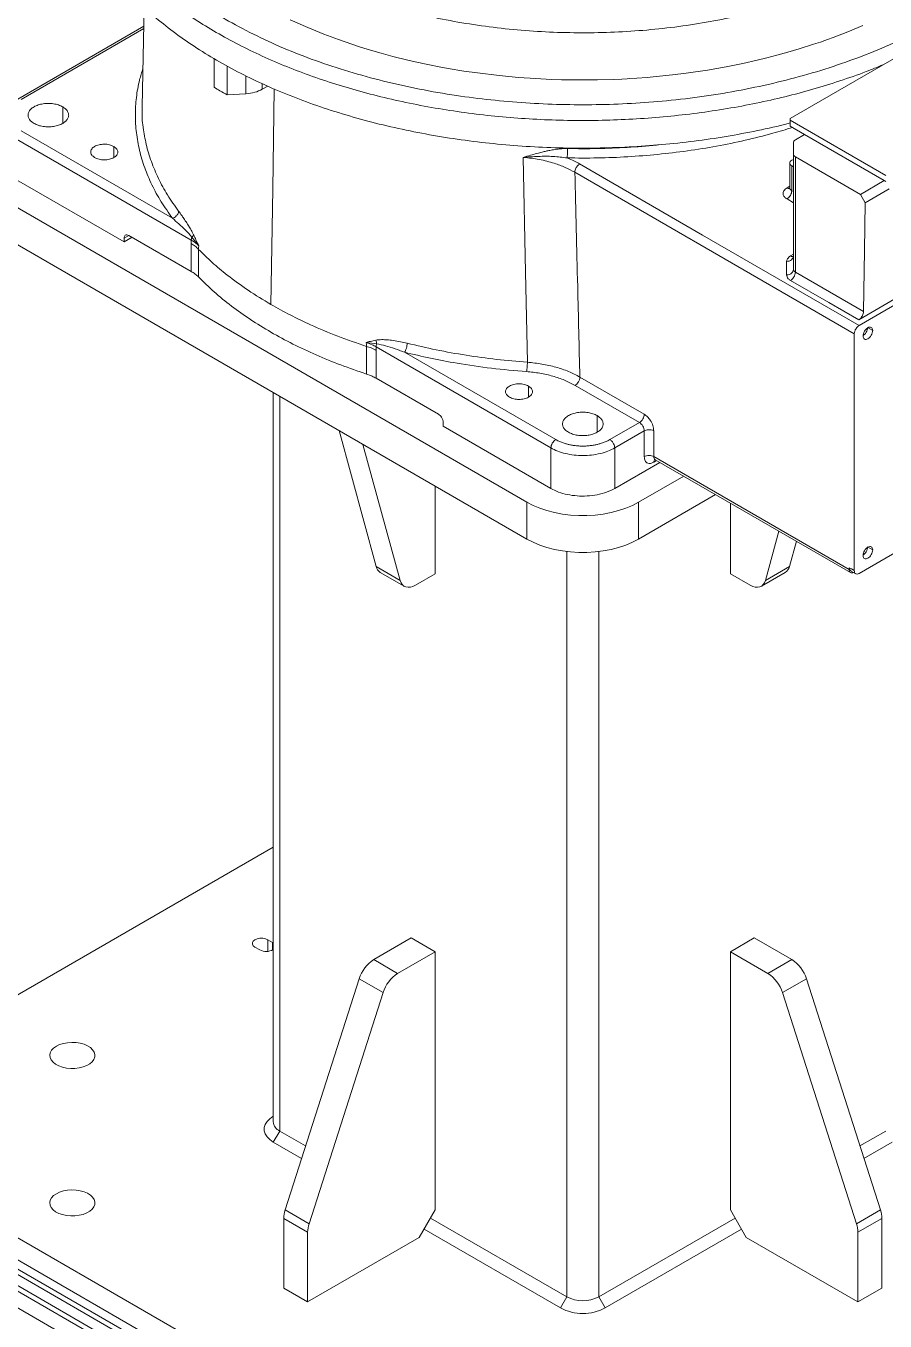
# Model space of a CAD drawing. Header units: millimetres. Extents: x 169 to 14583, y -399 to 10804.
# Drawn here: x 13093 to 13474, y 6463 to 7037 of the extents above; entities that cross this region are included whole.
import ezdxf

# ---------------------------------------------------------------- set-up
doc = ezdxf.new("R2010")
doc.units = ezdxf.units.MM
doc.header["$LTSCALE"] = 35

msp = doc.modelspace()

# ---------------------------------------------------------------- linework, layer by layer
at = {"color": 7, "linetype": 'Continuous', "lineweight": 18}
for p, q in [((13431.959, 6995.597), (13557.824, 7068.258)), ((13145.668, 7044.834), (13144.727, 7000.842)), ((13145.487, 7036.374), (13089.633, 7004.131)), ((13091.133, 7003.982), (13145.465, 7035.347)), ((13176.653, 7022.041), (13176.653, 7009.359)), ((13182.443, 7018.789), (13182.443, 7006.017)), ((13664.738, 7020.652), (13462.506, 6903.906)), ((13190.71, 7014.488), (13190.71, 7006.518)), ((13197.941, 7010.987), (13197.941, 7008.509)), ((13200.392, 7009.924), (13197.941, 7008.509)), ((13190.71, 7006.518), (13182.443, 7006.017)), ((13109.518, 6993.369), (13109.518, 7000.716)), ((13431.959, 6994.781), (13431.959, 6995.597)), ((13431.959, 6992.168), (13431.959, 6994.781)), ((13431.959, 6994.781), (13474.385, 6970.289)), ((13158.138, 6951.422), (13091.133, 6990.103)), ((13438.323, 6988.494), (13431.959, 6992.168)), ((13438.323, 6988.494), (13434.252, 6986.144)), ((13473.678, 6968.084), (13438.323, 6988.494)), ((13166.504, 6941.694), (13089.012, 6986.429)), ((13132.146, 6978.265), (13132.146, 6983.164)), ((13433.373, 6984.919), (13433.373, 6979.823)), ((13431.787, 6975.834), (13431.787, 6964.81)), ((13433.373, 6977.466), (13432.666, 6977.058)), ((13433.373, 6928.73), (13433.373, 6979.823)), ((13434.252, 6978.598), (13434.252, 6927.461)), ((13434.252, 6978.598), (13463.071, 6961.961)), ((13432.666, 6963.586), (13432.666, 6974.609)), ((13432.666, 6974.609), (13433.373, 6974.201)), ((13136.742, 6940.911), (13089.012, 6968.465)), ((13431.787, 6965.527), (13430.545, 6964.81)), ((13463.071, 6961.961), (13473.678, 6968.084)), ((13465.156, 6958.265), (13475.799, 6964.41)), ((13474.385, 6967.676), (13473.678, 6968.084)), ((13078.405, 6962.342), (13315.286, 6825.594)), ((13430.545, 6959.911), (13433.373, 6958.279)), ((13432.666, 6963.586), (13433.373, 6963.177)), ((13465.156, 6958.265), (13463.071, 6961.961)), ((13078.405, 6946.011), (13315.286, 6809.263)), ((13136.742, 6942.544), (13138.837, 6943.754)), ((13136.742, 6940.911), (13140.278, 6942.953)), ((13136.742, 6942.544), (13136.742, 6940.911)), ((13166.42, 6927.861), (13138.863, 6943.769)), ((13166.42, 6940.252), (13166.504, 6941.694)), ((13169.8, 6939.231), (13166.775, 6943.047)), ((13166.42, 6940.252), (13166.42, 6927.861)), ((13433.373, 6935.418), (13432.13, 6934.702)), ((13430.373, 6932.253), (13430.373, 6926.28)), ((13433.373, 6928.73), (13433.397, 6928.582)), ((13434.252, 6927.461), (13464.433, 6910.038)), ((13462.312, 6906.406), (13478.275, 6915.621)), ((13664.738, 6910.827), (13462.506, 6794.081)), ((13466.253, 6902.966), (13468.516, 6901.66)), ((13248.671, 6895.769), (13244.061, 6896.361)), ((13460.384, 6900.232), (13460.384, 6795.306)), ((12408.445, 6893.057), (13282.429, 6388.517)), ((13248.401, 6894.416), (13325.893, 6849.681)), ((13248.401, 6894.416), (13248.484, 6892.877)), ((13248.484, 6892.877), (13248.484, 6880.486)), ((13261.01, 6892.036), (13328.014, 6853.355)), ((12408.445, 6883.26), (13273.943, 6383.619)), ((12408.445, 6879.178), (13273.943, 6379.536)), ((13248.484, 6880.486), (13276.042, 6864.578)), ((13367.259, 6864.581), (13338.736, 6881.046)), ((12408.445, 6876.729), (13272.175, 6378.107)), ((13202.756, 6874.225), (13202.756, 6551.211)), ((13205.685, 6547.129), (13205.685, 6872.534)), ((13315.993, 6872.132), (13315.993, 6877.031)), ((13336.615, 6877.372), (13365.137, 6860.907)), ((12408.445, 6871.829), (13272.175, 6373.208)), ((12408.445, 6869.379), (13273.943, 6369.738)), ((12408.445, 6861.99), (13270.16, 6364.532)), ((13278.163, 6859.27), (13278.163, 6860.904)), ((13346.399, 6856.62), (13346.399, 6863.968)), ((13365.137, 6860.907), (13352.056, 6853.355)), ((13248.458, 6797.091), (13231.978, 6857.356)), ((13325.893, 6831.717), (13278.163, 6859.27)), ((13367.259, 6857.232), (13354.177, 6849.681)), ((13367.259, 6845.801), (13367.259, 6857.232)), ((13371.501, 6845.801), (13371.501, 6857.232)), ((13259.064, 6790.968), (13242.584, 6851.233)), ((13325.893, 6849.681), (13325.893, 6831.717)), ((13354.177, 6849.681), (13354.177, 6831.717)), ((13354.177, 6831.717), (13374.159, 6843.252)), ((13458.122, 6795.796), (13371.501, 6845.801)), ((13371.501, 6843.351), (13372.744, 6844.068)), ((13372.123, 6844.427), (13458.743, 6794.422)), ((13274.628, 6832.735), (13274.628, 6793.935)), ((13364.784, 6825.594), (13384.765, 6837.129)), ((13364.784, 6809.263), (13398.91, 6828.963)), ((13315.286, 6809.263), (13315.286, 6825.594)), ((13364.784, 6825.594), (13364.784, 6809.263)), ((13405.442, 6793.935), (13405.442, 6825.192)), ((13426.967, 6812.766), (13421.005, 6790.968)), ((13332.964, 6473.653), (13332.964, 6803.762)), ((13347.106, 6473.653), (13347.106, 6803.762)), ((13434.681, 6808.313), (13431.612, 6797.091)), ((13466.253, 6805.798), (13468.516, 6804.491)), ((13259.064, 6790.968), (13248.458, 6797.091)), ((13250.28, 6794.517), (13260.887, 6788.394)), ((13274.628, 6793.935), (13265.886, 6788.889)), ((13414.184, 6788.889), (13405.442, 6793.935)), ((13419.183, 6788.394), (13429.79, 6794.517)), ((13421.005, 6790.968), (13431.612, 6797.091)), ((13458.122, 6796.612), (13458.122, 6795.796)), ((13458.743, 6795.239), (13461.006, 6793.933)), ((13021.837, 6568.355), (13202.756, 6672.798)), ((13202.503, 6630.607), (13200.381, 6631.831)), ((13200.381, 6631.831), (13200.381, 6626.701)), ((13247.361, 6623.05), (13264.021, 6632.667)), ((13274.628, 6626.544), (13264.021, 6632.667)), ((13405.442, 6626.544), (13416.049, 6632.667)), ((13416.049, 6632.667), (13432.709, 6623.05)), ((13194.724, 6628.565), (13196.846, 6627.341)), ((13202.756, 6630.446), (13202.503, 6630.607)), ((13202.503, 6630.607), (13202.503, 6627.341)), ((13257.967, 6616.927), (13274.628, 6626.544)), ((13274.628, 6626.544), (13274.628, 6512.229)), ((13405.442, 6512.229), (13405.442, 6626.544)), ((13405.442, 6626.544), (13422.102, 6616.927)), ((13257.967, 6616.927), (13247.361, 6623.05)), ((13422.102, 6616.927), (13432.709, 6623.05)), ((13208.086, 6512.168), (13240.924, 6614.547)), ((13251.53, 6608.424), (13240.924, 6614.547)), ((13428.54, 6608.424), (13439.146, 6614.547)), ((13439.146, 6614.547), (13471.984, 6512.168)), ((13218.693, 6506.045), (13251.53, 6608.424)), ((13428.54, 6608.424), (13461.377, 6506.045)), ((13205.685, 6547.129), (13202.856, 6542.23)), ((13205.685, 6547.129), (13217.173, 6540.497)), ((13462.897, 6540.497), (13474.385, 6547.129)), ((13215.405, 6534.986), (13202.856, 6542.23)), ((13477.214, 6542.23), (13464.665, 6534.986)), ((13218.693, 6506.045), (13208.086, 6512.168)), ((13274.628, 6512.229), (13267.556, 6499.981)), ((13412.513, 6499.981), (13405.442, 6512.229)), ((13461.377, 6506.045), (13471.984, 6512.168)), ((13218.059, 6502.3), (13207.452, 6508.423)), ((13207.452, 6477.53), (13207.452, 6508.423)), ((13272.506, 6508.554), (13332.964, 6473.653)), ((13347.106, 6473.653), (13407.564, 6508.554)), ((13462.011, 6502.3), (13472.617, 6508.423)), ((13472.617, 6508.423), (13472.617, 6477.53)), ((13218.059, 6471.407), (13218.059, 6502.3)), ((13267.556, 6499.981), (13218.059, 6471.407)), ((13330.135, 6468.754), (13269.678, 6503.655)), ((13410.392, 6503.655), (13349.934, 6468.754)), ((13462.011, 6471.407), (13412.513, 6499.981)), ((13462.011, 6502.3), (13462.011, 6471.407)), ((13218.059, 6471.407), (13207.452, 6477.53)), ((13462.011, 6471.407), (13472.617, 6477.53)), ((13332.964, 6473.653), (13330.135, 6468.754)), ((13347.106, 6473.653), (13349.934, 6468.754))]:
    msp.add_line(p, q, dxfattribs=at)
at = {"color": 7, "linetype": 'Continuous', "lineweight": 18, "flags": 128}
for points in [[(13210.367, 7039.297), (13218.118, 7035.824), (13225.187, 7032.94), (13231.708, 7030.498), (13237.617, 7028.454), (13241.567, 7027.172), (13245.92, 7025.834), (13250.685, 7024.455), (13255.874, 7023.054), (13262.552, 7021.396), (13265.795, 7020.649), (13268.015, 7020.158), (13269.197, 7019.904), (13272.034, 7019.313), (13276.421, 7018.454), (13280.298, 7017.747), (13287.369, 7016.585), (13293.339, 7015.726), (13302.946, 7014.572), (13311.491, 7013.775), (13319.207, 7013.236), (13326.072, 7012.899), (13330.596, 7012.75), (13335.524, 7012.652), (13340.854, 7012.623), (13346.583, 7012.68), (13353.842, 7012.886), (13357.324, 7013.037), (13359.692, 7013.16), (13360.948, 7013.231), (13363.946, 7013.421), (13368.541, 7013.761), (13372.561, 7014.11), (13379.798, 7014.86), (13385.814, 7015.603), (13395.322, 7017.004), (13403.604, 7018.456), (13410.945, 7019.93), (13417.368, 7021.369), (13421.546, 7022.383), (13426.047, 7023.545), (13430.857, 7024.871), (13435.959, 7026.376), (13442.323, 7028.402), (13445.336, 7029.422), (13447.369, 7030.133), (13448.442, 7030.515), (13450.991, 7031.446), (13454.859, 7032.918), (13458.205, 7034.252), (13464.135, 7036.761)], [(13203.254, 7008.682), (13202.589, 6964.272), (13201.823, 6913.172)], [(13313.668, 6978.336), (13314.679, 6927.515), (13315.469, 6887.588)], [(13462.506, 6903.906), (13393.139, 6943.951), (13338.636, 6975.414)], [(13336.515, 6971.74), (13405.882, 6931.695), (13460.384, 6900.232)], [(13464.433, 6910.038), (13464.838, 6937.045), (13465.156, 6958.265)], [(13169.707, 6925.36), (13169.708, 6932.218), (13169.709, 6937.606)], [(13432.131, 6923.83), (13449.032, 6914.073), (13462.312, 6906.406)], [(13244.061, 6896.361), (13244.11, 6895.396), (13244.149, 6894.633)], [(13244.149, 6894.633), (13244.151, 6887.773), (13244.153, 6882.383)], [(13315.286, 6825.594), (13318.009, 6824.178), (13320.973, 6822.935), (13324.145, 6821.878), (13327.492, 6821.018), (13330.976, 6820.364), (13334.56, 6819.924), (13338.203, 6819.703), (13341.867, 6819.703), (13345.51, 6819.924), (13349.094, 6820.364), (13352.578, 6821.018), (13355.925, 6821.878), (13359.097, 6822.935), (13362.061, 6824.178), (13364.784, 6825.594)], [(13364.784, 6809.263), (13362.061, 6807.848), (13359.097, 6806.605), (13355.925, 6805.547), (13352.578, 6804.687), (13349.094, 6804.033), (13345.51, 6803.594), (13341.867, 6803.373), (13338.203, 6803.373), (13334.56, 6803.594), (13330.976, 6804.033), (13327.492, 6804.687), (13324.145, 6805.547), (13320.973, 6806.605), (13318.009, 6807.848), (13315.286, 6809.263)], [(13460.384, 6795.306), (13459.117, 6796.038), (13458.122, 6796.612)], [(13265.886, 6788.889), (13264.738, 6788.335), (13263.621, 6788.012), (13262.563, 6787.929), (13261.594, 6788.088), (13260.739, 6788.484), (13260.02, 6789.109), (13259.457, 6789.944), (13259.064, 6790.968)], [(13421.005, 6790.968), (13420.613, 6789.944), (13420.05, 6789.109), (13419.331, 6788.484), (13418.476, 6788.088), (13417.506, 6787.929), (13416.449, 6788.012), (13415.332, 6788.335), (13414.184, 6788.889)], [(13200.381, 6631.831), (13199.369, 6632.256), (13198.179, 6632.479), (13196.927, 6632.479), (13195.737, 6632.256), (13194.724, 6631.831), (13193.989, 6631.247), (13193.602, 6630.56), (13193.602, 6629.837), (13193.989, 6629.15), (13194.724, 6628.565)], [(13106.69, 6584.684), (13105.479, 6583.837), (13104.568, 6582.874), (13103.989, 6581.829), (13103.764, 6580.739), (13103.899, 6579.644), (13104.391, 6578.584), (13105.222, 6577.597), (13106.361, 6576.718), (13107.768, 6575.98), (13109.391, 6575.409), (13111.173, 6575.025), (13113.047, 6574.843), (13114.948, 6574.869), (13116.806, 6575.103), (13118.553, 6575.535), (13120.128, 6576.15), (13121.472, 6576.926), (13122.538, 6577.835), (13123.286, 6578.844), (13123.69, 6579.916), (13123.735, 6581.013), (13123.42, 6582.096), (13122.756, 6583.124), (13121.766, 6584.061), (13120.487, 6584.873), (13118.965, 6585.531), (13117.255, 6586.01), (13115.419, 6586.294), (13113.523, 6586.373), (13111.635, 6586.242), (13109.824, 6585.908), (13108.156, 6585.382), (13106.69, 6584.684)], [(13202.856, 6542.23), (13201.288, 6543.31), (13200.067, 6544.53), (13199.233, 6545.853), (13198.809, 6547.241), (13198.809, 6548.65), (13199.233, 6550.037), (13200.067, 6551.361), (13201.288, 6552.581), (13202.856, 6553.66)], [(13106.69, 6519.371), (13105.479, 6518.525), (13104.568, 6517.561), (13103.989, 6516.516), (13103.764, 6515.426), (13103.899, 6514.332), (13104.391, 6513.271), (13105.222, 6512.284), (13106.361, 6511.406), (13107.768, 6510.667), (13109.391, 6510.096), (13111.173, 6509.713), (13113.047, 6509.531), (13114.948, 6509.557), (13116.806, 6509.79), (13118.553, 6510.222), (13120.128, 6510.837), (13121.472, 6511.613), (13122.538, 6512.522), (13123.286, 6513.531), (13123.69, 6514.604), (13123.735, 6515.701), (13123.42, 6516.783), (13122.756, 6517.811), (13121.766, 6518.748), (13120.487, 6519.561), (13118.965, 6520.218), (13117.255, 6520.698), (13115.419, 6520.982), (13113.523, 6521.06), (13111.635, 6520.93), (13109.824, 6520.596), (13108.156, 6520.07), (13106.69, 6519.371)]]:
    msp.add_lwpolyline(points, dxfattribs=at)
at = {"color": 7, "linetype": 'Continuous', "lineweight": 18}
for centre, radius, start, end in [((13252.384, 6797.939), 4.017, 192.185117, 238.413364), ((13427.686, 6797.939), 4.017, 301.586636, 347.814883), ((13199.663, 6632.499), 5.877, 241.357169, 301.754221), ((13255.781, 6609.987), 15.541, 122.804612, 162.937726), ((13424.289, 6609.987), 15.541, 17.062274, 57.195388), ((13266.387, 6603.864), 15.541, 122.804612, 162.937726), ((13413.683, 6603.864), 15.541, 17.062274, 57.195388), ((13207.76, 6551.71), 5.029, 185.694799, 245.625342), ((13219.856, 6508.25), 12.405, 161.587732, 179.199584), ((13460.214, 6508.25), 12.405, 0.800416, 18.412268), ((13230.462, 6502.127), 12.405, 161.587732, 179.199584), ((13449.607, 6502.127), 12.405, 0.800416, 18.412268), ((13340.035, 6487.3), 15.37, 242.609672, 297.390328), ((13340.035, 6487.755), 21.425, 242.480539, 297.519461)]:
    msp.add_arc(centre, radius, start, end, dxfattribs=at)
for points, knots in [([(13563.294, 7141.466), (13563.631, 7138.186), (13564.305, 7131.627), (13563.669, 7121.768), (13561.831, 7111.966), (13558.676, 7102.274), (13554.259, 7092.749), (13548.602, 7083.445), (13541.921, 7074.668), (13534.371, 7066.439), (13526.099, 7058.765), (13516.918, 7051.444), (13506.872, 7044.512), (13496.014, 7038.001), (13484.046, 7031.758), (13470.94, 7025.87), (13456.702, 7020.422), (13441.789, 7015.614), (13426.282, 7011.478), (13410.276, 7008.035), (13393.864, 7005.303), (13377.601, 7003.358), (13361.61, 7002.14), (13345.983, 7001.583), (13330.328, 7001.659), (13314.72, 7002.367), (13299.235, 7003.7), (13283.486, 7005.712), (13267.577, 7008.464), (13251.635, 7012.004), (13236.203, 7016.232), (13221.377, 7021.13), (13207.239, 7026.663), (13193.87, 7032.801), (13181.699, 7039.324), (13170.71, 7046.14), (13160.867, 7053.169), (13151.899, 7060.577), (13143.851, 7068.33), (13136.757, 7076.387), (13130.468, 7084.962), (13125.132, 7094.041), (13120.888, 7103.592), (13117.912, 7113.302), (13116.231, 7123.115), (13115.847, 7132.974), (13116.763, 7142.82), (13118.909, 7152.328), (13122.184, 7161.443), (13126.083, 7169.676), (13129.414, 7174.845), (13130.926, 7177.192)], [0, 0, 0, 0, 0.0212331, 0.0424662, 0.0636993, 0.0849324, 0.1061656, 0.1273986, 0.1486317, 0.1680962, 0.1875606, 0.207025, 0.2264894, 0.2459539, 0.2654183, 0.2866514, 0.3078846, 0.3291177, 0.3503507, 0.3715839, 0.392817, 0.41405, 0.4335145, 0.452979, 0.4724434, 0.4919078, 0.5113723, 0.5308367, 0.5520697, 0.5733029, 0.594536, 0.6157691, 0.6370022, 0.6582353, 0.6794684, 0.6989329, 0.7183973, 0.7378617, 0.7573261, 0.7767906, 0.796255, 0.8174881, 0.8387212, 0.8599543, 0.8811874, 0.9024206, 0.9236536, 0.9448867, 0.9643512, 0.9838156, 1, 1, 1, 1]), ([(13529.831, 7138.118), (13529.503, 7135.351), (13528.847, 7129.817), (13526.486, 7121.601), (13523.132, 7113.507), (13518.703, 7105.585), (13513.254, 7097.878), (13506.807, 7090.432), (13499.402, 7083.289), (13491.081, 7076.491), (13481.891, 7070.076), (13471.886, 7064.082), (13461.123, 7058.543), (13449.663, 7053.49), (13437.574, 7048.953), (13424.924, 7044.957), (13411.786, 7041.527), (13398.235, 7038.681), (13384.35, 7036.436), (13370.21, 7034.804), (13355.897, 7033.796), (13341.492, 7033.417), (13327.079, 7033.669), (13312.741, 7034.55), (13298.559, 7036.056), (13284.616, 7038.178), (13270.992, 7040.904), (13257.764, 7044.218), (13245.009, 7048.101), (13232.801, 7052.53), (13221.209, 7057.481), (13210.3, 7062.925), (13200.137, 7068.83), (13190.778, 7075.163), (13182.277, 7081.886), (13174.683, 7088.963), (13168.04, 7096.351), (13162.385, 7104.008), (13157.753, 7111.891), (13154.161, 7119.954), (13151.669, 7128.15), (13150.235, 7135.918), (13150.154, 7140.948), (13150.118, 7143.205)], [0, 0, 0, 0, 0.0245016, 0.0490031, 0.0735047, 0.0980063, 0.1225078, 0.1470094, 0.171511, 0.1960125, 0.2205141, 0.2450156, 0.2695172, 0.2940188, 0.3185203, 0.3430219, 0.3675235, 0.392025, 0.4165266, 0.4410282, 0.4655297, 0.4900313, 0.5145329, 0.5390344, 0.563536, 0.5880376, 0.6125391, 0.6370407, 0.6615422, 0.6860438, 0.7105454, 0.7350469, 0.7595485, 0.7840501, 0.8085516, 0.8330532, 0.8575548, 0.8820563, 0.9065579, 0.9310595, 0.955561, 0.9800626, 1, 1, 1, 1]), ([(13111.4, 7120.363), (13111.444, 7119.549), (13111.634, 7116.114), (13112.79, 7110.082), (13114.877, 7102.304), (13117.82, 7094.615), (13121.535, 7087.04), (13126.028, 7079.605), (13131.279, 7072.339), (13137.269, 7065.265), (13143.977, 7058.41), (13151.381, 7051.797), (13159.453, 7045.451), (13168.164, 7039.392), (13177.485, 7033.644), (13187.381, 7028.226), (13197.818, 7023.158), (13208.759, 7018.457), (13220.166, 7014.14), (13231.997, 7010.222), (13244.21, 7006.718), (13256.764, 7003.64), (13269.612, 7000.998), (13282.71, 6998.802), (13296.01, 6997.06), (13309.467, 6995.778), (13323.033, 6994.96), (13336.658, 6994.61), (13350.295, 6994.728), (13363.896, 6995.315), (13377.413, 6996.367), (13390.797, 6997.882), (13404.001, 6999.855), (13416.979, 7002.276), (13429.683, 7005.141), (13442.074, 7008.432), (13454.085, 7012.159), (13464.463, 7015.783), (13470.625, 7018.325), (13473.09, 7019.342)], [0, 0, 0, 0, 0.008624, 0.0364197, 0.0642153, 0.092011, 0.1198066, 0.1476023, 0.1753979, 0.2031935, 0.2309892, 0.2587848, 0.2865805, 0.3143761, 0.3421718, 0.3699674, 0.3977631, 0.4255587, 0.4533543, 0.48115, 0.5089456, 0.5367413, 0.5645369, 0.5923326, 0.6201282, 0.6479238, 0.6757195, 0.7035151, 0.7313108, 0.7591064, 0.7869021, 0.8146977, 0.8424934, 0.870289, 0.8980846, 0.9258803, 0.9536759, 0.9814716, 1, 1, 1, 1]), ([(13431.959, 6993.563), (13431.649, 6993.478), (13426.942, 6992.191), (13417.479, 6990.158), (13403.598, 6987.519), (13389.415, 6985.449), (13375.044, 6983.888), (13360.542, 6982.867), (13345.957, 6982.38), (13331.333, 6982.434), (13316.744, 6983.024), (13302.249, 6984.147), (13287.924, 6985.802), (13273.811, 6987.98), (13259.954, 6990.679), (13246.421, 6993.881), (13233.268, 6997.572), (13220.565, 7001.737), (13208.348, 7006.361), (13196.656, 7011.432), (13185.545, 7016.923), (13175.061, 7022.809), (13165.262, 7029.064), (13156.173, 7035.667), (13147.827, 7042.599), (13140.259, 7049.824), (13133.502, 7057.311), (13127.596, 7065.025), (13122.553, 7072.94), (13118.393, 7081.034), (13115.139, 7089.265), (13112.767, 7097.598), (13111.437, 7105.991), (13110.887, 7111.68), (13111.043, 7114.556), (13111.047, 7114.624)], [0, 0, 0, 0, 0.0022645, 0.0344002, 0.0665473, 0.0987836, 0.1309301, 0.1630676, 0.1952033, 0.2273503, 0.2595867, 0.2917332, 0.3238706, 0.3560064, 0.3881534, 0.4203898, 0.4525363, 0.4846737, 0.5168095, 0.5489565, 0.5811929, 0.6133394, 0.6454768, 0.6776126, 0.7097596, 0.741996, 0.7741425, 0.8062799, 0.8384157, 0.8705627, 0.9027991, 0.9349456, 0.967083, 0.9992188, 1, 1, 1, 1]), ([(13158.138, 6951.422), (13156.421, 6953.833), (13152.987, 6958.657), (13148.94, 6966.129), (13145.72, 6973.729), (13143.417, 6981.441), (13142.025, 6989.224), (13141.551, 6997.045), (13142.047, 7004.862), (13143.188, 7011.77), (13144.548, 7016.024), (13145.088, 7017.712)], [0, 0, 0, 0, 0.1154424, 0.2310041, 0.3464758, 0.4619411, 0.5774992, 0.6929374, 0.8083723, 0.923934, 1, 1, 1, 1]), ([(13182.443, 7006.017), (13181.348, 7006.632), (13179.393, 7007.732), (13177.49, 7008.862), (13176.653, 7009.359)], [0, 0, 0, 0, 0.5599952, 1, 1, 1, 1]), ([(13197.941, 7008.509), (13196.884, 7008), (13194.767, 7006.98), (13192.063, 7006.672), (13190.71, 7006.518)], [0, 0, 0, 0, 0.49988, 1, 1, 1, 1]), ([(13109.518, 7000.716), (13108.921, 7001.013), (13107.725, 7001.605), (13105.505, 7002.116), (13103.156, 7002.299), (13100.798, 7002.119), (13098.603, 7001.594), (13096.717, 7000.759), (13095.27, 6999.67), (13094.361, 6998.403), (13094.049, 6997.042), (13094.366, 6995.686), (13095.251, 6994.404), (13096.277, 6993.714), (13096.79, 6993.369)], [0, 0, 0, 0, 0.0833333, 0.1666667, 0.25, 0.3333333, 0.4166667, 0.5, 0.5833333, 0.6666667, 0.75, 0.8333333, 0.9166667, 1, 1, 1, 1]), ([(13096.79, 6993.369), (13097.388, 6993.073), (13098.583, 6992.48), (13100.803, 6991.969), (13103.153, 6991.787), (13105.511, 6991.967), (13107.706, 6992.491), (13109.591, 6993.327), (13111.038, 6994.415), (13111.947, 6995.682), (13112.259, 6997.043), (13111.942, 6998.4), (13111.057, 6999.682), (13110.031, 7000.372), (13109.518, 7000.716)], [0, 0, 0, 0, 0.08333333, 0.16666667, 0.25, 0.33333333, 0.41666667, 0.5, 0.58333333, 0.66666667, 0.75, 0.83333333, 0.91666667, 1, 1, 1, 1]), ([(13145.213, 6991.501), (13145.198, 6991.585), (13144.724, 6994.223), (13144.567, 6997.349), (13144.765, 7000.377), (13144.795, 7000.84)], [0, 0, 0, 0, 0.0273377, 0.8513361, 1, 1, 1, 1]), ([(13160.889, 6954.519), (13159.197, 6956.894), (13155.814, 6961.644), (13151.818, 6969.002), (13148.659, 6976.487), (13146.364, 6983.997), (13145.592, 6989.027), (13145.213, 6991.501)], [0, 0, 0, 0, 0.2013359, 0.4026719, 0.6040078, 0.8053438, 1, 1, 1, 1]), ([(13432.956, 6991.592), (13430.077, 6990.705), (13423.251, 6988.601), (13412.006, 6985.836), (13399.359, 6983.233), (13386.42, 6981.153), (13373.268, 6979.579), (13359.96, 6978.536), (13346.558, 6977.98), (13337.608, 6978.059), (13333.134, 6978.098)], [0, 0, 0, 0, 0.0943874, 0.2237132, 0.3530336, 0.4824908, 0.6118477, 0.7412028, 0.8706671, 1, 1, 1, 1]), ([(13333.24, 6982.236), (13332.586, 6982.234), (13331.192, 6982.23), (13328.907, 6982.022), (13326.665, 6981.69), (13324.617, 6981.287), (13322.339, 6980.775), (13319.763, 6980.102), (13316.69, 6979.225), (13314.722, 6978.646), (13313.668, 6978.336)], [0, 0, 0, 0, 0.0950841, 0.2025585, 0.3350767, 0.4290809, 0.512969, 0.6845625, 0.8311416, 1, 1, 1, 1]), ([(13373.589, 6983.877), (13373.305, 6983.843), (13368.708, 6983.288), (13359.645, 6982.697), (13346.462, 6982.109), (13337.647, 6982.193), (13333.24, 6982.236)], [0, 0, 0, 0, 0.0215236, 0.3476824, 0.6738412, 1, 1, 1, 1]), ([(13434.252, 6986.144), (13434, 6985.965), (13433.496, 6985.608), (13433.414, 6985.149), (13433.373, 6984.919)], [0, 0, 0, 0, 0.4995867, 1, 1, 1, 1]), ([(13333.134, 6978.098), (13331.053, 6978.361), (13326.802, 6978.898), (13320.34, 6978.836), (13315.905, 6978.504), (13313.668, 6978.336)], [0, 0, 0, 0, 0.3222216, 0.6580438, 1, 1, 1, 1]), ([(13313.668, 6978.336), (13316.052, 6978.069), (13320.82, 6977.536), (13327.02, 6975.919), (13332.309, 6973.987), (13335.113, 6972.489), (13336.515, 6971.74)], [0, 0, 0, 0, 0.2799358, 0.5598693, 0.7799335, 1, 1, 1, 1]), ([(13333.134, 6978.098), (13334.214, 6977.633), (13336.142, 6976.802), (13337.874, 6975.838), (13338.636, 6975.414)], [0, 0, 0, 0, 0.5598842, 1, 1, 1, 1]), ([(13338.636, 6975.414), (13338.325, 6975.188), (13337.702, 6974.737), (13337.005, 6973.678), (13336.589, 6972.63), (13336.54, 6972.037), (13336.515, 6971.74)], [0, 0, 0, 0, 0.279619, 0.5592379, 0.779619, 1, 1, 1, 1]), ([(13432.666, 6977.058), (13432.42, 6976.879), (13431.928, 6976.521), (13431.717, 6975.834), (13431.928, 6975.146), (13432.42, 6974.788), (13432.666, 6974.609)], [0, 0, 0, 0, 0.2500375, 0.4999794, 0.7497278, 1, 1, 1, 1]), ([(13433.373, 6979.823), (13433.414, 6979.594), (13433.496, 6979.135), (13434, 6978.777), (13434.252, 6978.598)], [0, 0, 0, 0, 0.4995965, 1, 1, 1, 1]), ([(13336.515, 6971.74), (13336.93, 6954.875), (13337.674, 6924.642), (13338.411, 6894.413), (13338.736, 6881.046)], [0, 0, 0, 0, 0.5578216, 1, 1, 1, 1]), ([(13430.545, 6964.81), (13430.005, 6964.404), (13428.926, 6963.592), (13428.656, 6962.132), (13429.233, 6960.846), (13430.107, 6960.223), (13430.545, 6959.911)], [0, 0, 0, 0, 0.2796532, 0.5592116, 0.779632, 1, 1, 1, 1]), ([(13430.545, 6964.81), (13430.866, 6964.652), (13431.318, 6964.43), (13431.65, 6964.575), (13431.746, 6964.617)], [0, 0, 0, 0, 0.7103729, 1, 1, 1, 1]), ([(13431.785, 6964.816), (13431.756, 6964.656), (13431.713, 6964.42), (13431.701, 6964.413), (13431.697, 6964.411)], [0, 0, 0, 0, 0.6751632, 1, 1, 1, 1]), ([(13431.835, 6964.807), (13431.82, 6964.754), (13431.75, 6964.504), (13432.028, 6964.05), (13432.453, 6963.741), (13432.666, 6963.586)], [0, 0, 0, 0, 0.1189069, 0.5594535, 1, 1, 1, 1]), ([(13160.889, 6954.519), (13160.834, 6954.163), (13160.722, 6953.422), (13159.977, 6952.431), (13159.06, 6951.732), (13158.437, 6951.523), (13158.138, 6951.422)], [0, 0, 0, 0, 0.27048183, 0.56237233, 0.78951607, 1, 1, 1, 1]), ([(13167.572, 6943.946), (13167.556, 6943.977), (13167.351, 6944.393), (13166.966, 6945.154), (13166.401, 6946.166), (13165.875, 6947.071), (13165.346, 6947.947), (13164.79, 6948.843), (13163.959, 6950.141), (13162.991, 6951.592), (13162.023, 6952.976), (13161.357, 6953.889), (13161.014, 6954.351), (13160.889, 6954.519)], [0, 0, 0, 0, 0.0070064, 0.094341, 0.175126, 0.2560252, 0.3250282, 0.4063771, 0.5000603, 0.6911815, 0.8381597, 0.9411008, 1, 1, 1, 1]), ([(13166.775, 6943.047), (13165.82, 6944.084), (13163.893, 6946.179), (13160.992, 6948.904), (13159.09, 6950.582), (13158.138, 6951.422)], [0, 0, 0, 0, 0.3285456, 0.6638452, 1, 1, 1, 1]), ([(13138.863, 6943.769), (13138.552, 6943.903), (13137.929, 6944.17), (13137.232, 6943.916), (13136.816, 6943.349), (13136.766, 6942.813), (13136.742, 6942.544)], [0, 0, 0, 0, 0.279619, 0.5592379, 0.779619, 1, 1, 1, 1]), ([(13166.775, 6943.047), (13166.688, 6942.784), (13166.534, 6942.314), (13166.513, 6941.883), (13166.504, 6941.694)], [0, 0, 0, 0, 0.56, 1, 1, 1, 1]), ([(13166.504, 6941.694), (13167.127, 6941.316), (13168.373, 6940.56), (13169.324, 6939.674), (13169.8, 6939.231)], [0, 0, 0, 0, 0.5000048, 1, 1, 1, 1]), ([(13167.572, 6943.946), (13167.473, 6943.785), (13167.296, 6943.497), (13166.934, 6943.184), (13166.775, 6943.047)], [0, 0, 0, 0, 0.56, 1, 1, 1, 1]), ([(13169.8, 6939.231), (13169.384, 6940.117), (13168.64, 6941.704), (13167.899, 6943.26), (13167.572, 6943.946)], [0, 0, 0, 0, 0.5586263, 1, 1, 1, 1]), ([(13169.709, 6937.606), (13169.726, 6937.909), (13169.756, 6938.45), (13169.786, 6938.992), (13169.8, 6939.231)], [0, 0, 0, 0, 0.5591776, 1, 1, 1, 1]), ([(13201.823, 6913.172), (13198.382, 6915.247), (13191.501, 6919.397), (13182.936, 6925.696), (13175.636, 6931.764), (13171.685, 6935.659), (13169.709, 6937.606)], [0, 0, 0, 0, 0.27998855, 0.5599771, 0.77998855, 1, 1, 1, 1]), ([(13432.13, 6934.702), (13431.577, 6934.296), (13430.587, 6933.57), (13430.439, 6932.655), (13430.373, 6932.253)], [0, 0, 0, 0, 0.5592827, 1, 1, 1, 1]), ([(13432.13, 6934.702), (13432.44, 6934.55), (13432.903, 6934.322), (13433.243, 6934.473), (13433.355, 6934.523)], [0, 0, 0, 0, 0.6696115, 1, 1, 1, 1]), ([(13244.153, 6882.383), (13240.323, 6883.686), (13232.668, 6886.29), (13221.805, 6890.755), (13211.459, 6895.606), (13201.717, 6900.863), (13192.611, 6906.487), (13184.209, 6912.46), (13176.473, 6918.73), (13171.963, 6923.15), (13169.707, 6925.36)], [0, 0, 0, 0, 0.125077, 0.2500062, 0.3749324, 0.5000001, 0.62507, 0.7499999, 0.8749298, 1, 1, 1, 1]), ([(13430.373, 6926.28), (13430.813, 6926.326), (13431.694, 6926.419), (13432.68, 6927.075), (13433.268, 6927.882), (13433.338, 6928.447), (13433.373, 6928.73)], [0, 0, 0, 0, 0.2796189, 0.5592379, 0.779619, 1, 1, 1, 1]), ([(13430.373, 6926.28), (13430.416, 6925.97), (13430.495, 6925.394), (13431.092, 6924.539), (13431.761, 6924.082), (13432.131, 6923.83)], [0, 0, 0, 0, 0.34185147, 0.63634222, 1, 1, 1, 1]), ([(13434.252, 6927.461), (13434.208, 6927.081), (13434.119, 6926.32), (13433.55, 6925.203), (13432.857, 6924.332), (13432.373, 6923.997), (13432.131, 6923.83)], [0, 0, 0, 0, 0.2796274, 0.5592548, 0.7796274, 1, 1, 1, 1]), ([(13433.388, 6928.553), (13433.381, 6928.508), (13433.368, 6928.418), (13433.338, 6928.327), (13433.322, 6928.281)], [0, 0, 0, 0, 0.4930376, 1, 1, 1, 1]), ([(13433.397, 6928.582), (13433.405, 6928.515), (13433.426, 6928.332), (13433.588, 6928.043), (13433.858, 6927.728), (13434.121, 6927.55), (13434.252, 6927.461)], [0, 0, 0, 0, 0.1612446, 0.4408297, 0.7204149, 1, 1, 1, 1]), ([(13244.149, 6894.633), (13239.867, 6896.096), (13231.304, 6899.023), (13220.117, 6903.758), (13210.256, 6908.468), (13204.634, 6911.604), (13201.823, 6913.172)], [0, 0, 0, 0, 0.2799885, 0.5599771, 0.7799885, 1, 1, 1, 1]), ([(13462.312, 6906.406), (13462.62, 6906.629), (13463.236, 6907.075), (13463.929, 6908.117), (13464.348, 6909.152), (13464.405, 6909.743), (13464.433, 6910.038)], [0, 0, 0, 0, 0.2796274, 0.5592548, 0.7796274, 1, 1, 1, 1]), ([(13460.384, 6900.232), (13460.424, 6900.614), (13460.504, 6901.379), (13461.073, 6902.512), (13461.772, 6903.397), (13462.261, 6903.736), (13462.506, 6903.906)], [0, 0, 0, 0, 0.279619, 0.5592379, 0.779619, 1, 1, 1, 1]), ([(13464.309, 6899.434), (13464.525, 6899.591), (13465.019, 6899.947), (13465.666, 6900.857), (13466.158, 6901.947), (13466.222, 6902.626), (13466.253, 6902.966)], [0, 0, 0, 0, 0.2068686, 0.4712347, 0.7353404, 1, 1, 1, 1]), ([(13248.23, 6897.383), (13247.437, 6897.206), (13246.023, 6896.891), (13244.659, 6896.523), (13244.061, 6896.361)], [0, 0, 0, 0, 0.5612665, 1, 1, 1, 1]), ([(13244.061, 6896.361), (13244.932, 6896.044), (13246.487, 6895.477), (13247.816, 6894.74), (13248.401, 6894.416)], [0, 0, 0, 0, 0.5599041, 1, 1, 1, 1]), ([(13262.205, 6896.031), (13261.212, 6896.263), (13259.12, 6896.753), (13256.107, 6897.248), (13253.362, 6897.548), (13251.18, 6897.634), (13249.521, 6897.588), (13248.627, 6897.446), (13248.23, 6897.383)], [0, 0, 0, 0, 0.2044345, 0.4302946, 0.6291173, 0.7880537, 0.9059959, 1, 1, 1, 1]), ([(13248.23, 6897.383), (13248.353, 6897.087), (13248.565, 6896.573), (13248.64, 6896.008), (13248.671, 6895.769)], [0, 0, 0, 0, 0.57764092, 1, 1, 1, 1]), ([(13248.671, 6895.769), (13248.585, 6895.506), (13248.431, 6895.036), (13248.41, 6894.605), (13248.401, 6894.416)], [0, 0, 0, 0, 0.5596785, 1, 1, 1, 1]), ([(13261.01, 6892.036), (13259.602, 6892.557), (13256.791, 6893.6), (13252.656, 6894.937), (13249.99, 6895.494), (13248.671, 6895.769)], [0, 0, 0, 0, 0.3361577, 0.6714577, 1, 1, 1, 1]), ([(13248.484, 6892.877), (13247.751, 6893.243), (13246.414, 6893.91), (13244.854, 6894.408), (13244.149, 6894.633)], [0, 0, 0, 0, 0.5481725, 1, 1, 1, 1]), ([(13315.092, 6883.463), (13309.893, 6883.913), (13299.503, 6884.812), (13285.315, 6886.912), (13272.457, 6889.304), (13264.827, 6891.125), (13261.01, 6892.036)], [0, 0, 0, 0, 0.2801441, 0.5599359, 0.7798338, 1, 1, 1, 1]), ([(13315.469, 6887.588), (13315.462, 6887.21), (13315.446, 6886.425), (13315.344, 6885.155), (13315.218, 6884.116), (13315.133, 6883.675), (13315.092, 6883.463)], [0, 0, 0, 0, 0.2712077, 0.5632862, 0.7901228, 1, 1, 1, 1]), ([(13336.615, 6877.372), (13335.105, 6878.163), (13332.088, 6879.743), (13326.785, 6881.517), (13321.109, 6882.85), (13317.098, 6883.259), (13315.092, 6883.463)], [0, 0, 0, 0, 0.2502241, 0.50008, 0.7498969, 1, 1, 1, 1]), ([(13338.736, 6881.046), (13337.107, 6881.898), (13333.85, 6883.602), (13328.12, 6885.516), (13321.976, 6886.941), (13317.638, 6887.372), (13315.469, 6887.588)], [0, 0, 0, 0, 0.249999, 0.499998, 0.749998, 1, 1, 1, 1]), ([(13244.153, 6882.383), (13245.022, 6882.075), (13246.575, 6881.524), (13247.901, 6880.803), (13248.484, 6880.486)], [0, 0, 0, 0, 0.5599084, 1, 1, 1, 1]), ([(13338.736, 6881.046), (13338.696, 6880.664), (13338.616, 6879.899), (13338.048, 6878.766), (13337.349, 6877.881), (13336.86, 6877.542), (13336.615, 6877.372)], [0, 0, 0, 0, 0.2796189, 0.5592379, 0.779619, 1, 1, 1, 1]), ([(13278.163, 6860.904), (13278.123, 6861.286), (13278.043, 6862.051), (13277.475, 6863.184), (13276.776, 6864.069), (13276.286, 6864.408), (13276.042, 6864.578)], [0, 0, 0, 0, 0.279619, 0.5592379, 0.779619, 1, 1, 1, 1]), ([(13346.399, 6863.968), (13345.801, 6864.264), (13344.606, 6864.857), (13342.386, 6865.367), (13340.036, 6865.55), (13337.678, 6865.37), (13335.483, 6864.846), (13333.598, 6864.01), (13332.151, 6862.922), (13331.242, 6861.655), (13330.93, 6860.293), (13331.247, 6858.937), (13332.132, 6857.655), (13333.158, 6856.965), (13333.671, 6856.62)], [0, 0, 0, 0, 0.0833333, 0.1666667, 0.25, 0.3333333, 0.4166667, 0.5, 0.5833333, 0.6666667, 0.75, 0.8333333, 0.9166667, 1, 1, 1, 1]), ([(13333.671, 6856.62), (13334.268, 6856.324), (13335.464, 6855.732), (13337.684, 6855.221), (13340.033, 6855.038), (13342.391, 6855.218), (13344.587, 6855.743), (13346.472, 6856.578), (13347.919, 6857.667), (13348.828, 6858.934), (13349.14, 6860.295), (13348.823, 6861.651), (13347.938, 6862.933), (13346.912, 6863.623), (13346.399, 6863.968)], [0, 0, 0, 0, 0.0833333, 0.1666667, 0.25, 0.3333333, 0.4166667, 0.5, 0.5833333, 0.6666667, 0.75, 0.8333333, 0.9166667, 1, 1, 1, 1]), ([(13371.501, 6857.232), (13371.419, 6857.997), (13371.255, 6859.527), (13370.126, 6861.795), (13368.724, 6863.557), (13367.747, 6864.24), (13367.259, 6864.581)], [0, 0, 0, 0, 0.2796532, 0.5592116, 0.779632, 1, 1, 1, 1]), ([(13371.501, 6857.232), (13371.15, 6857.389), (13370.447, 6857.702), (13369.182, 6857.777), (13368.067, 6857.613), (13367.528, 6857.359), (13367.259, 6857.232)], [0, 0, 0, 0, 0.2796189, 0.5592379, 0.779619, 1, 1, 1, 1]), ([(13352.056, 6853.355), (13351.748, 6853.186), (13350.943, 6852.743), (13349.562, 6852.148), (13348.012, 6851.619), (13346.542, 6851.225), (13345.02, 6850.904), (13343.276, 6850.644), (13341.571, 6850.506), (13340.035, 6850.471), (13338.499, 6850.506), (13336.794, 6850.644), (13335.05, 6850.904), (13333.527, 6851.225), (13332.058, 6851.619), (13330.508, 6852.148), (13329.126, 6852.743), (13328.322, 6853.186), (13328.014, 6853.355)], [0, 0, 0, 0, 0.0477646, 0.1249773, 0.1930443, 0.25, 0.3069544, 0.3750227, 0.4522352, 0.5, 0.5477641, 0.6249773, 0.6930443, 0.75, 0.8069544, 0.8750227, 0.9522357, 1, 1, 1, 1]), ([(13352.056, 6853.355), (13352.367, 6853.129), (13352.99, 6852.677), (13353.687, 6851.619), (13354.103, 6850.571), (13354.152, 6849.977), (13354.177, 6849.681)], [0, 0, 0, 0, 0.2796189, 0.5592379, 0.779619, 1, 1, 1, 1]), ([(13367.259, 6845.801), (13367.34, 6845.13), (13367.504, 6843.79), (13368.634, 6842.826), (13370.036, 6842.683), (13371.013, 6843.128), (13371.501, 6843.351)], [0, 0, 0, 0, 0.2796532, 0.5592116, 0.779632, 1, 1, 1, 1]), ([(13372.123, 6844.427), (13372.123, 6844.427), (13371.893, 6844.472), (13371.61, 6844.923), (13371.537, 6845.508), (13371.501, 6845.801)], [0, 0, 0, 0, 0.0001028, 0.5000514, 1, 1, 1, 1]), ([(13371.902, 6844.507), (13371.797, 6844.387), (13371.555, 6844.109), (13371.521, 6843.625), (13371.501, 6843.351)], [0, 0, 0, 0, 0.4324954, 1, 1, 1, 1]), ([(13371.726, 6844.547), (13371.736, 6844.549), (13371.76, 6844.552), (13372.033, 6844.503), (13372.115, 6844.429), (13372.119, 6844.426)], [0, 0, 0, 0, 0.4061834, 0.9720469, 1, 1, 1, 1]), ([(13325.893, 6831.717), (13326.995, 6831.156), (13329.201, 6830.036), (13333.214, 6828.934), (13337.505, 6828.332), (13342.005, 6828.292), (13346.462, 6828.846), (13350.701, 6829.962), (13353.018, 6831.132), (13354.177, 6831.717)], [0, 0, 0, 0, 0.1400121, 0.2800242, 0.4200363, 0.5600485, 0.706699, 0.8533495, 1, 1, 1, 1]), ([(13464.309, 6802.266), (13464.525, 6802.422), (13465.019, 6802.779), (13465.666, 6803.688), (13466.158, 6804.778), (13466.222, 6805.458), (13466.253, 6805.798)], [0, 0, 0, 0, 0.2068686, 0.4712347, 0.7353404, 1, 1, 1, 1]), ([(13458.122, 6796.612), (13458.155, 6796.265), (13458.214, 6795.645), (13458.6, 6795.391), (13458.77, 6795.279)], [0, 0, 0, 0, 0.5594535, 1, 1, 1, 1]), ([(13460.022, 6794.5), (13459.788, 6794.403), (13459.244, 6794.177), (13458.613, 6794.427), (13458.196, 6794.99), (13458.146, 6795.527), (13458.122, 6795.796)], [0, 0, 0, 0, 0.2267904, 0.526915, 0.7634575, 1, 1, 1, 1]), ([(13462.506, 6794.081), (13462.195, 6793.948), (13461.572, 6793.681), (13460.875, 6793.934), (13460.459, 6794.501), (13460.409, 6795.038), (13460.384, 6795.306)], [0, 0, 0, 0, 0.279619, 0.5592379, 0.779619, 1, 1, 1, 1])]:
    msp.add_open_spline(points, degree=3, knots=knots, dxfattribs=at)
for points in [[(13132.146, 6983.164), (13131.526, 6983.447), (13130.288, 6984.015), (13127.895, 6984.264), (13125.549, 6983.999), (13123.55, 6983.227), (13122.213, 6982.073), (13121.755, 6980.719), (13122.186, 6979.337), (13123.169, 6978.623), (13123.66, 6978.265)], [(13123.66, 6978.265), (13124.279, 6977.982), (13125.517, 6977.414), (13127.911, 6977.165), (13130.257, 6977.43), (13132.256, 6978.201), (13133.592, 6979.356), (13134.051, 6980.71), (13133.62, 6982.092), (13132.637, 6982.806), (13132.146, 6983.164)], [(13333.24, 6982.236), (13333.238, 6981.889), (13333.235, 6981.197), (13333.21, 6980.001), (13333.175, 6978.879), (13333.148, 6978.358), (13333.134, 6978.098)], [(13430.545, 6959.911), (13430.823, 6960.109), (13431.378, 6960.503), (13432.08, 6961.475), (13432.57, 6962.567), (13432.634, 6963.246), (13432.666, 6963.586)], [(13169.709, 6937.606), (13169.235, 6938.079), (13168.287, 6939.026), (13167.042, 6939.843), (13166.42, 6940.252)], [(13430.373, 6932.253), (13430.766, 6932.289), (13431.552, 6932.363), (13432.544, 6932.93), (13433.238, 6933.739), (13433.328, 6934.381), (13433.373, 6934.702)], [(13169.707, 6925.36), (13169.233, 6925.81), (13168.286, 6926.708), (13167.042, 6927.477), (13166.42, 6927.861)], [(13468.516, 6901.66), (13468.484, 6901.962), (13468.421, 6902.566), (13467.93, 6903.099), (13467.229, 6903.239), (13466.395, 6902.949), (13465.561, 6902.276), (13464.86, 6901.326), (13464.369, 6900.228), (13464.305, 6899.55), (13464.274, 6899.211)], [(13464.274, 6899.211), (13464.305, 6898.908), (13464.369, 6898.304), (13464.86, 6897.772), (13465.561, 6897.632), (13466.395, 6897.922), (13467.229, 6898.594), (13467.93, 6899.544), (13468.421, 6900.643), (13468.484, 6901.321), (13468.516, 6901.66)], [(13262.205, 6896.031), (13262.185, 6895.687), (13262.144, 6895), (13261.867, 6893.837), (13261.475, 6892.761), (13261.165, 6892.277), (13261.01, 6892.036)], [(13315.469, 6887.588), (13310.899, 6887.977), (13301.758, 6888.755), (13288.28, 6890.638), (13275.026, 6892.992), (13266.479, 6895.018), (13262.205, 6896.031)], [(13315.993, 6877.031), (13315.374, 6877.314), (13314.136, 6877.882), (13311.743, 6878.131), (13309.397, 6877.866), (13307.398, 6877.094), (13306.061, 6875.94), (13305.602, 6874.586), (13306.033, 6873.204), (13307.016, 6872.49), (13307.508, 6872.132)], [(13307.508, 6872.132), (13308.127, 6871.848), (13309.365, 6871.281), (13311.759, 6871.032), (13314.105, 6871.297), (13316.104, 6872.068), (13317.44, 6873.223), (13317.899, 6874.577), (13317.468, 6875.959), (13316.485, 6876.673), (13315.993, 6877.031)], [(13367.259, 6864.581), (13367.227, 6864.241), (13367.163, 6863.563), (13366.672, 6862.47), (13365.971, 6861.498), (13365.415, 6861.104), (13365.137, 6860.907)], [(13365.137, 6860.907), (13365.415, 6860.709), (13365.971, 6860.315), (13366.672, 6859.343), (13367.163, 6858.251), (13367.227, 6857.572), (13367.259, 6857.232)], [(13328.014, 6853.355), (13327.736, 6853.158), (13327.18, 6852.763), (13326.479, 6851.792), (13325.988, 6850.699), (13325.925, 6850.02), (13325.893, 6849.681)], [(13325.893, 6849.681), (13326.871, 6849.177), (13328.827, 6848.169), (13332.338, 6847.113), (13336.106, 6846.447), (13340.035, 6846.225), (13343.963, 6846.447), (13347.731, 6847.113), (13351.242, 6848.169), (13353.199, 6849.177), (13354.177, 6849.681)], [(13371.501, 6845.801), (13371.191, 6845.943), (13370.572, 6846.227), (13369.38, 6846.349), (13368.188, 6846.227), (13367.568, 6845.943), (13367.259, 6845.801)], [(13468.516, 6804.491), (13468.484, 6804.794), (13468.421, 6805.398), (13467.93, 6805.93), (13467.229, 6806.07), (13466.395, 6805.78), (13465.561, 6805.107), (13464.86, 6804.158), (13464.369, 6803.059), (13464.305, 6802.381), (13464.274, 6802.042)], [(13464.274, 6802.042), (13464.305, 6801.74), (13464.369, 6801.136), (13464.86, 6800.603), (13465.561, 6800.463), (13466.395, 6800.753), (13467.229, 6801.426), (13467.93, 6802.376), (13468.421, 6803.474), (13468.484, 6804.152), (13468.516, 6804.491)]]:
    msp.add_open_spline(points, degree=3, dxfattribs=at)

doc.saveas('drawing.dxf')
